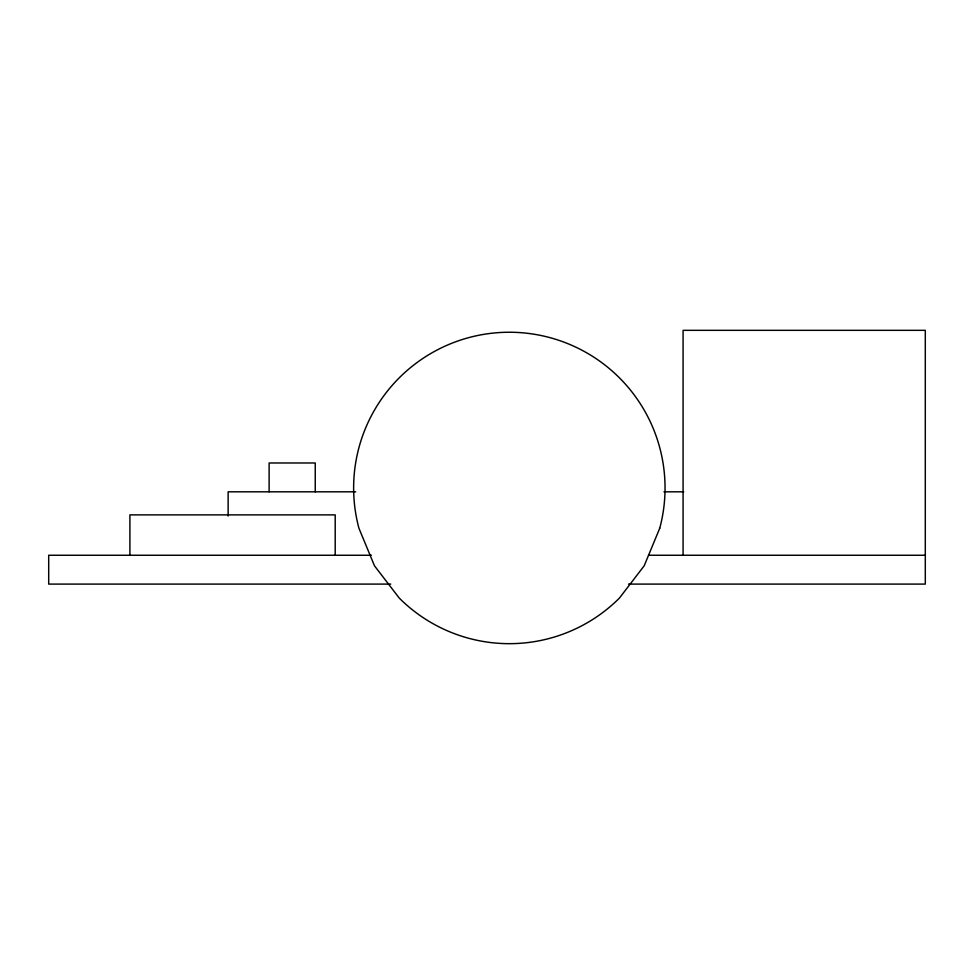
<?xml version="1.0" encoding="UTF-8"?>
<svg xmlns="http://www.w3.org/2000/svg" width="974" height="974" viewBox="0 0 974 974"><rect width="100%" height="100%" fill="white"/><g stroke="black" fill="none" stroke-linecap="round" stroke-linejoin="round"><path stroke-width="1.46" d="M355.693 491.821L228.135 491.821L228.135 515.989M663.964 491.821L683.699 491.821M371.362 555.253L48.7 555.253L48.7 584.096L390.757 584.096M648.55 555.253L925.3 555.253M628.534 584.096L925.3 584.096L925.3 330.332L683.078 330.332L683.078 555.253M335.202 555.253L335.202 514.881L129.907 514.881L129.907 555.253M315.247 491.821L315.247 462.979L269.116 462.979L269.116 491.821M659.739 528.249L644.179 565.809L619.44 598.06A155.706 155.706 0 0 1 399.23 598.06L374.479 565.809L358.931 528.249A155.706 155.706 0 0 1 509.329 332.244A155.706 155.706 0 0 1 659.739 528.249"/></g></svg>
